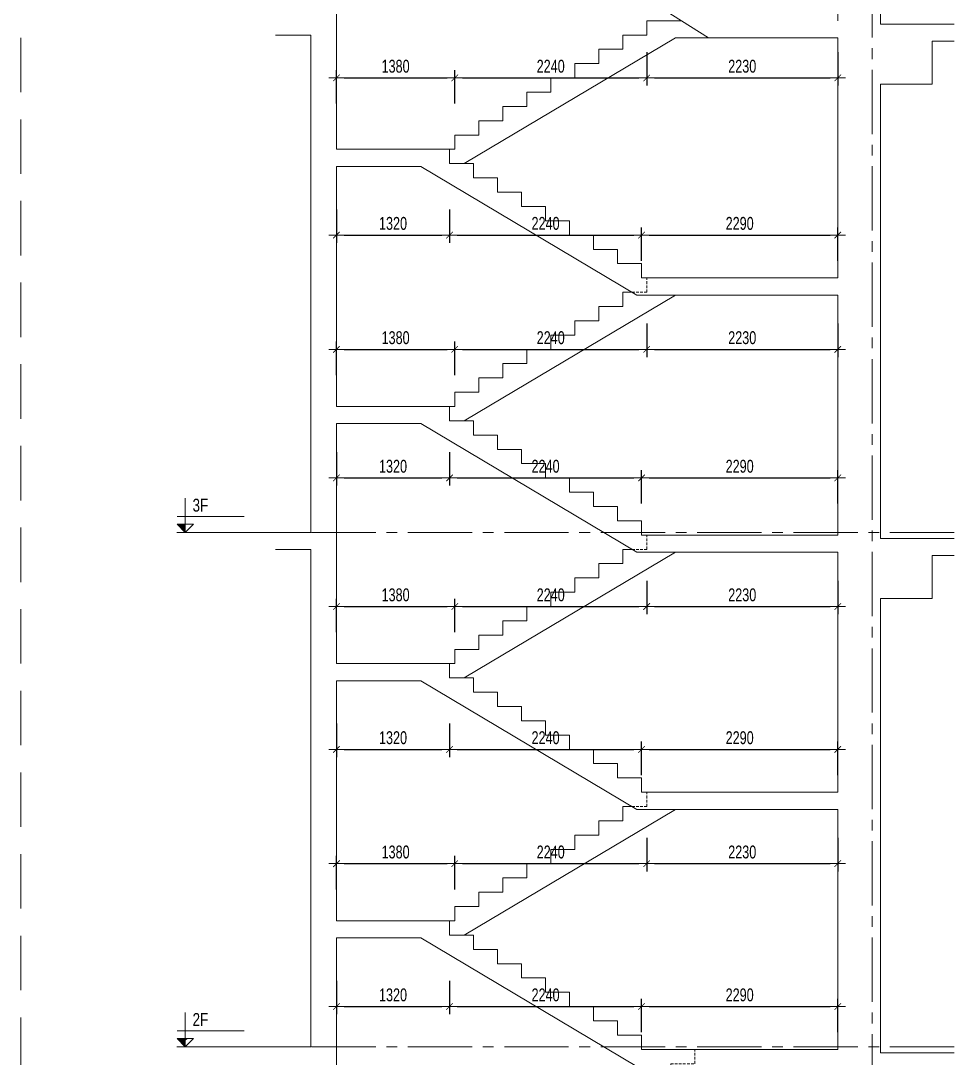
# Model space of a CAD drawing. Header units: millimetres. Extents: x -179076 to 254975, y -18667 to 296191.
# Drawn here: x 89320 to 100213, y 173621 to 185725 of the extents above; entities that cross this region are included whole.
import ezdxf

# ---------------------------------------------------------------- set-up
doc = ezdxf.new("R2010")
doc.units = ezdxf.units.MM
doc.linetypes.add('CENTER2', pattern=[1.125, 0.75, -0.125, 0.125, -0.125])
doc.linetypes.add('HIDDEN2', pattern=[4.762499999999999, 3.175, -1.5875])
doc.layers.get('Defpoints').update_dxf_attribs({"color": 151, "lineweight": 9})
for name, color, linetype, lineweight in [('NDC_S_ANNO', 7, 'Continuous', 20), ('NDC_S_AXIS', 5, 'CENTER2', 13), ('NDC_S_CONTINUOUS', 3, 'Continuous', 20), ('NDC_S_DIM', 1, 'Continuous', 15), ('NDC_S_HIDDEN', 8, 'HIDDEN2', 13), ('NDC_S_SLAB', 2, 'Continuous', 20), ('NDC_S_TEXT SYMBOL', 7, 'Continuous', 20), ('NDC_S_VN TEXT', 7, 'Continuous', 20)]:
    doc.layers.add(name, color=color, linetype=linetype, lineweight=lineweight)
doc.styles.add('NDC_ANNO', font='', dxfattribs={"width": 0.8})
doc.styles.add('NDC_DIM', font='', dxfattribs={"width": 0.75})
doc.styles.get('NDC_ANNO').set_extended_font_data('Dotum')
doc.styles.get('NDC_DIM').set_extended_font_data('Dotum')
doc.dimstyles.new('NDC_dim_60', dxfattribs={"dimscale": 60, "dimtxt": 2.5, "dimasz": 1.5, "dimexe": 1.5, "dimexo": 2.5, "dimgap": 1, "dimtad": 1, "dimdec": 0, "dimzin": 0, "dimdsep": 46, "dimtxsty": 'NDC_DIM', "dimblk": 'DIMMARK', "dimcen": 0.09, "dimdle": 1.2, "dimclrd": 1, "dimclre": 1, "dimclrt": 3, "dimadec": 0, "dimazin": 0, "dimtfac": 1, "dimtdec": 0, "dimtix": 1, "dimtofl": 0, "dimtmove": 0, "dimatfit": 3, "dimfxl": 5, "dimfxlon": 1, "dimtolj": 1, "dimtzin": 0, "dimarcsym": 0})

# ---------------------------------------------------------------- blocks, each defined once
blk = doc.blocks.new('kata_block_CT')
at = {"layer": 'NDC_S_ANNO'}
blk.add_hatch(color=3, dxfattribs=at).paths.add_polyline_path([(0, 1.596954857557648), (-1.612010908633238, 1.596954857557648), (0, 0)])
at = {"layer": 'NDC_S_ANNO', "ltscale": 50}
h = blk.add_hatch(dxfattribs=at)
h.set_pattern_fill('ANSI31', color=256, scale=1.406250541793835, style=0)
h.set_pattern_definition([(45.00000000000001, (0, 5.456968210637569e-12), (-3.157122508925224, 3.157122508925225), [])])
h.paths.add_polyline_path([(0, 1.596954857557648), (0, 0), (1.612010908924276, 1.596954857557648)])
for p, q in [((-1.592704896858777, 3.140833880479477), (11.46947077315417, 3.140833880479477)), ((11.56125648126181, 5.456968210637569e-12), (-1.63869572513795, 5.456968210637569e-12))]:
    blk.add_line(p, q, dxfattribs=at)
for points in [[(0, 6.69495074864426), (0, 0)], [(0, 0), (-1.612010908924276, 1.596954857557648), (0, 1.596954857557648)], [(0, 0), (1.612010908924276, 1.596954857557648), (0, 1.596954857557648)]]:
    blk.add_lwpolyline(points, dxfattribs=at)
at = {"layer": 'NDC_S_ANNO', "color": 8, "ltscale": 50}
blk.add_lwpolyline([(0, 0), (-1.612010908633238, 1.596954857557648), (0, 1.596954857557648)], dxfattribs=at)
at = {"layer": 'NDC_S_TEXT SYMBOL', "color": 3, "style": 'NDC_ANNO', "width": 0.8}
blk.add_attdef('CT', (1.409564409346785, 4.068271311703938), '', height=2.5, dxfattribs=at)
blk = doc.blocks.new('DIMMARK')
at = {"layer": 'NDC_S_DIM', "color": 1}
blk.add_line((-1.5, 0), (1, 0), dxfattribs=at)
at = {"layer": 'NDC_S_DIM', "color": 2, "const_width": 0.1}
blk.add_lwpolyline([(-0.4242640687119285, -0.4242640687119285), (0.4242640687119285, 0.4242640687119285)], dxfattribs=at)
blk = doc.blocks.new('*D2437')
at = {"layer": 'Defpoints', "color": 0, "transparency": 16777216}
for p in [(93004.16373734557, 175224.7012480994), (94324.16081126055, 175224.7012480994), (94324.16081126055, 174224.7012480998)]:
    blk.add_point(p, dxfattribs=at)
at = {"layer": 'NDC_S_DIM', "color": 1, "lineweight": -2, "transparency": 16777216}
for p, q in [((93004.16373734557, 174524.7012480998), (93004.16373734557, 174134.7012480998)), ((94324.16081126055, 174524.7012480998), (94324.16081126055, 174134.7012480998)), ((93094.16373734557, 174224.7012480998), (94234.16081126055, 174224.7012480998))]:
    blk.add_line(p, q, dxfattribs=at)
at = {"layer": 'NDC_S_DIM', "color": 1, "lineweight": -2, "transparency": 16777216, "xscale": 90, "yscale": 90, "zscale": 90, "rotation": 180}
blk.add_blockref('DIMMARK', (93004.16373734557, 174224.7012480998), dxfattribs=at)
at = {"layer": 'NDC_S_DIM', "color": 1, "lineweight": -2, "transparency": 16777216, "xscale": 90, "yscale": 90, "zscale": 90}
blk.add_blockref('DIMMARK', (94324.16081126055, 174224.7012480998), dxfattribs=at)
at = {"layer": 'NDC_S_DIM', "color": 3, "transparency": 16777216, "insert": (93664.16227430306, 174359.8030120075), "char_height": 150, "attachment_point": 5, "style": 'NDC_DIM'}
blk.add_mtext('\\A1;1320', dxfattribs=at)
blk = doc.blocks.new('*D2438')
at = {"layer": 'Defpoints', "color": 0, "transparency": 16777216}
for p in [(94324.16081126055, 175224.7012480994), (96564.16081126055, 174224.7012480998), (96564.16081126055, 173724.7012480979)]:
    blk.add_point(p, dxfattribs=at)
at = {"layer": 'NDC_S_DIM', "color": 1, "lineweight": -2, "transparency": 16777216}
for p, q in [((94324.16081126055, 174524.7012480998), (94324.16081126055, 174134.7012480998)), ((96564.16081126055, 173924.7012480998), (96564.16081126055, 174314.7012480998)), ((94414.16081126055, 174224.7012480998), (96474.16081126055, 174224.7012480998))]:
    blk.add_line(p, q, dxfattribs=at)
at = {"layer": 'NDC_S_DIM', "color": 1, "lineweight": -2, "transparency": 16777216, "xscale": 90, "yscale": 90, "zscale": 90, "rotation": 180}
blk.add_blockref('DIMMARK', (94324.16081126055, 174224.7012480998), dxfattribs=at)
at = {"layer": 'NDC_S_DIM', "color": 1, "lineweight": -2, "transparency": 16777216, "xscale": 90, "yscale": 90, "zscale": 90}
blk.add_blockref('DIMMARK', (96564.16081126055, 174224.7012480998), dxfattribs=at)
at = {"layer": 'NDC_S_DIM', "color": 3, "transparency": 16777216, "insert": (95444.16081126055, 174359.8030120075), "char_height": 150, "attachment_point": 5, "style": 'NDC_DIM'}
blk.add_mtext('\\A1;2240', dxfattribs=at)
blk = doc.blocks.new('*D2439')
at = {"layer": 'Defpoints', "color": 0, "transparency": 16777216}
for p in [(98854.16081123432, 174224.7012480998), (96564.16081126055, 173724.7012480979), (98854.16081123432, 173724.7012480979)]:
    blk.add_point(p, dxfattribs=at)
at = {"layer": 'NDC_S_DIM', "color": 1, "lineweight": -2, "transparency": 16777216}
for p, q in [((96564.16081126055, 173924.7012480998), (96564.16081126055, 174314.7012480998)), ((98854.16081123432, 173924.7012480998), (98854.16081123432, 174314.7012480998)), ((96654.16081126055, 174224.7012480998), (98764.16081123432, 174224.7012480998))]:
    blk.add_line(p, q, dxfattribs=at)
at = {"layer": 'NDC_S_DIM', "color": 1, "lineweight": -2, "transparency": 16777216, "xscale": 90, "yscale": 90, "zscale": 90, "rotation": 180}
blk.add_blockref('DIMMARK', (96564.16081126055, 174224.7012480998), dxfattribs=at)
at = {"layer": 'NDC_S_DIM', "color": 1, "lineweight": -2, "transparency": 16777216, "xscale": 90, "yscale": 90, "zscale": 90}
blk.add_blockref('DIMMARK', (98854.16081123432, 174224.7012480998), dxfattribs=at)
at = {"layer": 'NDC_S_DIM', "color": 3, "transparency": 16777216, "insert": (97709.16081124744, 174359.8030120075), "char_height": 150, "attachment_point": 5, "style": 'NDC_DIM'}
blk.add_mtext('\\A1;2290', dxfattribs=at)
blk = doc.blocks.new('*D2440')
at = {"layer": 'Defpoints', "color": 0, "transparency": 16777216}
for p in [(94384.16081126055, 175891.3679147658), (93004.16373734557, 175224.7012480994), (94384.16081126055, 175224.7012480994)]:
    blk.add_point(p, dxfattribs=at)
at = {"layer": 'NDC_S_DIM', "color": 1, "lineweight": -2, "transparency": 16777216}
for p, q in [((93004.16373734557, 175591.3679147658), (93004.16373734557, 175981.3679147658)), ((93094.16373734557, 175891.3679147658), (94294.16081126055, 175891.3679147658)), ((94384.16081126055, 175591.3679147658), (94384.16081126055, 175981.3679147658))]:
    blk.add_line(p, q, dxfattribs=at)
at = {"layer": 'NDC_S_DIM', "color": 1, "lineweight": -2, "transparency": 16777216, "xscale": 90, "yscale": 90, "zscale": 90, "rotation": 180}
blk.add_blockref('DIMMARK', (93004.16373734557, 175891.3679147658), dxfattribs=at)
at = {"layer": 'NDC_S_DIM', "color": 1, "lineweight": -2, "transparency": 16777216, "xscale": 90, "yscale": 90, "zscale": 90}
blk.add_blockref('DIMMARK', (94384.16081126055, 175891.3679147658), dxfattribs=at)
at = {"layer": 'NDC_S_DIM', "color": 3, "transparency": 16777216, "insert": (93694.16227430306, 176026.4696786736), "char_height": 150, "attachment_point": 5, "style": 'NDC_DIM'}
blk.add_mtext('\\A1;1380', dxfattribs=at)
blk = doc.blocks.new('*D2441')
at = {"layer": 'Defpoints', "color": 0, "transparency": 16777216}
for p in [(96624.16081126055, 176558.0345814322), (96624.16081126055, 175891.3679147658), (94384.16081126055, 175224.7012480994)]:
    blk.add_point(p, dxfattribs=at)
at = {"layer": 'NDC_S_DIM', "color": 1, "lineweight": -2, "transparency": 16777216}
for p, q in [((96624.16081126055, 176191.3679147658), (96624.16081126055, 175801.3679147658)), ((94384.16081126055, 175591.3679147658), (94384.16081126055, 175981.3679147658)), ((94474.16081126055, 175891.3679147658), (96534.16081126055, 175891.3679147658))]:
    blk.add_line(p, q, dxfattribs=at)
at = {"layer": 'NDC_S_DIM', "color": 1, "lineweight": -2, "transparency": 16777216, "xscale": 90, "yscale": 90, "zscale": 90, "rotation": 180}
blk.add_blockref('DIMMARK', (94384.16081126055, 175891.3679147658), dxfattribs=at)
at = {"layer": 'NDC_S_DIM', "color": 1, "lineweight": -2, "transparency": 16777216, "xscale": 90, "yscale": 90, "zscale": 90}
blk.add_blockref('DIMMARK', (96624.16081126055, 175891.3679147658), dxfattribs=at)
at = {"layer": 'NDC_S_DIM', "color": 3, "transparency": 16777216, "insert": (95504.16081126055, 176026.4696786736), "char_height": 150, "attachment_point": 5, "style": 'NDC_DIM'}
blk.add_mtext('\\A1;2240', dxfattribs=at)
blk = doc.blocks.new('*D2442')
at = {"layer": 'Defpoints', "color": 0, "transparency": 16777216}
for p in [(96624.16081126055, 176558.0345814322), (98854.16081123432, 176524.7012480968), (98854.16081123432, 175891.3679147658)]:
    blk.add_point(p, dxfattribs=at)
at = {"layer": 'NDC_S_DIM', "color": 1, "lineweight": -2, "transparency": 16777216}
for p, q in [((96624.16081126055, 176191.3679147658), (96624.16081126055, 175801.3679147658)), ((98854.16081123432, 176191.3679147658), (98854.16081123432, 175801.3679147658)), ((96714.16081126055, 175891.3679147658), (98764.16081123432, 175891.3679147658))]:
    blk.add_line(p, q, dxfattribs=at)
at = {"layer": 'NDC_S_DIM', "color": 1, "lineweight": -2, "transparency": 16777216, "xscale": 90, "yscale": 90, "zscale": 90, "rotation": 180}
blk.add_blockref('DIMMARK', (96624.16081126055, 175891.3679147658), dxfattribs=at)
at = {"layer": 'NDC_S_DIM', "color": 1, "lineweight": -2, "transparency": 16777216, "xscale": 90, "yscale": 90, "zscale": 90}
blk.add_blockref('DIMMARK', (98854.16081123432, 175891.3679147658), dxfattribs=at)
at = {"layer": 'NDC_S_DIM', "color": 3, "transparency": 16777216, "insert": (97739.16081124744, 176026.4696786736), "char_height": 150, "attachment_point": 5, "style": 'NDC_DIM'}
blk.add_mtext('\\A1;2230', dxfattribs=at)
blk = doc.blocks.new('*D2426')
at = {"layer": 'Defpoints', "color": 0, "transparency": 16777216}
for p in [(93004.16373734557, 178224.7012480983), (94324.16081126055, 178224.7012480983), (94324.16081126055, 177224.7012480986)]:
    blk.add_point(p, dxfattribs=at)
at = {"layer": 'NDC_S_DIM', "color": 1, "lineweight": -2, "transparency": 16777216}
for p, q in [((93004.16373734557, 177524.7012480986), (93004.16373734557, 177134.7012480986)), ((94324.16081126055, 177524.7012480986), (94324.16081126055, 177134.7012480986)), ((93094.16373734557, 177224.7012480986), (94234.16081126055, 177224.7012480986))]:
    blk.add_line(p, q, dxfattribs=at)
at = {"layer": 'NDC_S_DIM', "color": 1, "lineweight": -2, "transparency": 16777216, "xscale": 90, "yscale": 90, "zscale": 90, "rotation": 180}
blk.add_blockref('DIMMARK', (93004.16373734557, 177224.7012480986), dxfattribs=at)
at = {"layer": 'NDC_S_DIM', "color": 1, "lineweight": -2, "transparency": 16777216, "xscale": 90, "yscale": 90, "zscale": 90}
blk.add_blockref('DIMMARK', (94324.16081126055, 177224.7012480986), dxfattribs=at)
at = {"layer": 'NDC_S_DIM', "color": 3, "transparency": 16777216, "insert": (93664.16227430306, 177359.8030120064), "char_height": 150, "attachment_point": 5, "style": 'NDC_DIM'}
blk.add_mtext('\\A1;1320', dxfattribs=at)
blk = doc.blocks.new('*D2427')
at = {"layer": 'Defpoints', "color": 0, "transparency": 16777216}
for p in [(94324.16081126055, 178224.7012480983), (96564.16081126055, 177224.7012480986), (96564.16081126055, 176724.7012480968)]:
    blk.add_point(p, dxfattribs=at)
at = {"layer": 'NDC_S_DIM', "color": 1, "lineweight": -2, "transparency": 16777216}
for p, q in [((94324.16081126055, 177524.7012480986), (94324.16081126055, 177134.7012480986)), ((96564.16081126055, 176924.7012480986), (96564.16081126055, 177314.7012480986)), ((94414.16081126055, 177224.7012480986), (96474.16081126055, 177224.7012480986))]:
    blk.add_line(p, q, dxfattribs=at)
at = {"layer": 'NDC_S_DIM', "color": 1, "lineweight": -2, "transparency": 16777216, "xscale": 90, "yscale": 90, "zscale": 90, "rotation": 180}
blk.add_blockref('DIMMARK', (94324.16081126055, 177224.7012480986), dxfattribs=at)
at = {"layer": 'NDC_S_DIM', "color": 1, "lineweight": -2, "transparency": 16777216, "xscale": 90, "yscale": 90, "zscale": 90}
blk.add_blockref('DIMMARK', (96564.16081126055, 177224.7012480986), dxfattribs=at)
at = {"layer": 'NDC_S_DIM', "color": 3, "transparency": 16777216, "insert": (95444.16081126055, 177359.8030120064), "char_height": 150, "attachment_point": 5, "style": 'NDC_DIM'}
blk.add_mtext('\\A1;2240', dxfattribs=at)
blk = doc.blocks.new('*D2428')
at = {"layer": 'Defpoints', "color": 0, "transparency": 16777216}
for p in [(98854.16081123432, 177224.7012480986), (96564.16081126055, 176724.7012480968), (98854.16081123432, 176724.7012480968)]:
    blk.add_point(p, dxfattribs=at)
at = {"layer": 'NDC_S_DIM', "color": 1, "lineweight": -2, "transparency": 16777216}
for p, q in [((96564.16081126055, 176924.7012480986), (96564.16081126055, 177314.7012480986)), ((98854.16081123432, 176924.7012480986), (98854.16081123432, 177314.7012480986)), ((96654.16081126055, 177224.7012480986), (98764.16081123432, 177224.7012480986))]:
    blk.add_line(p, q, dxfattribs=at)
at = {"layer": 'NDC_S_DIM', "color": 1, "lineweight": -2, "transparency": 16777216, "xscale": 90, "yscale": 90, "zscale": 90, "rotation": 180}
blk.add_blockref('DIMMARK', (96564.16081126055, 177224.7012480986), dxfattribs=at)
at = {"layer": 'NDC_S_DIM', "color": 1, "lineweight": -2, "transparency": 16777216, "xscale": 90, "yscale": 90, "zscale": 90}
blk.add_blockref('DIMMARK', (98854.16081123432, 177224.7012480986), dxfattribs=at)
at = {"layer": 'NDC_S_DIM', "color": 3, "transparency": 16777216, "insert": (97709.16081124744, 177359.8030120064), "char_height": 150, "attachment_point": 5, "style": 'NDC_DIM'}
blk.add_mtext('\\A1;2290', dxfattribs=at)
blk = doc.blocks.new('*D2429')
at = {"layer": 'Defpoints', "color": 0, "transparency": 16777216}
for p in [(94384.16081126055, 178891.3679147646), (93004.16373734557, 178224.7012480983), (94384.16081126055, 178224.7012480983)]:
    blk.add_point(p, dxfattribs=at)
at = {"layer": 'NDC_S_DIM', "color": 1, "lineweight": -2, "transparency": 16777216}
for p, q in [((93004.16373734557, 178591.3679147646), (93004.16373734557, 178981.3679147646)), ((93094.16373734557, 178891.3679147646), (94294.16081126055, 178891.3679147646)), ((94384.16081126055, 178591.3679147646), (94384.16081126055, 178981.3679147646))]:
    blk.add_line(p, q, dxfattribs=at)
at = {"layer": 'NDC_S_DIM', "color": 1, "lineweight": -2, "transparency": 16777216, "xscale": 90, "yscale": 90, "zscale": 90, "rotation": 180}
blk.add_blockref('DIMMARK', (93004.16373734557, 178891.3679147646), dxfattribs=at)
at = {"layer": 'NDC_S_DIM', "color": 1, "lineweight": -2, "transparency": 16777216, "xscale": 90, "yscale": 90, "zscale": 90}
blk.add_blockref('DIMMARK', (94384.16081126055, 178891.3679147646), dxfattribs=at)
at = {"layer": 'NDC_S_DIM', "color": 3, "transparency": 16777216, "insert": (93694.16227430306, 179026.4696786723), "char_height": 150, "attachment_point": 5, "style": 'NDC_DIM'}
blk.add_mtext('\\A1;1380', dxfattribs=at)
blk = doc.blocks.new('*D2430')
at = {"layer": 'Defpoints', "color": 0, "transparency": 16777216}
for p in [(96624.16081126055, 179558.0345814311), (96624.16081126055, 178891.3679147646), (94384.16081126055, 178224.7012480983)]:
    blk.add_point(p, dxfattribs=at)
at = {"layer": 'NDC_S_DIM', "color": 1, "lineweight": -2, "transparency": 16777216}
for p, q in [((96624.16081126055, 179191.3679147646), (96624.16081126055, 178801.3679147646)), ((94384.16081126055, 178591.3679147646), (94384.16081126055, 178981.3679147646)), ((94474.16081126055, 178891.3679147646), (96534.16081126055, 178891.3679147646))]:
    blk.add_line(p, q, dxfattribs=at)
at = {"layer": 'NDC_S_DIM', "color": 1, "lineweight": -2, "transparency": 16777216, "xscale": 90, "yscale": 90, "zscale": 90, "rotation": 180}
blk.add_blockref('DIMMARK', (94384.16081126055, 178891.3679147646), dxfattribs=at)
at = {"layer": 'NDC_S_DIM', "color": 1, "lineweight": -2, "transparency": 16777216, "xscale": 90, "yscale": 90, "zscale": 90}
blk.add_blockref('DIMMARK', (96624.16081126055, 178891.3679147646), dxfattribs=at)
at = {"layer": 'NDC_S_DIM', "color": 3, "transparency": 16777216, "insert": (95504.16081126055, 179026.4696786723), "char_height": 150, "attachment_point": 5, "style": 'NDC_DIM'}
blk.add_mtext('\\A1;2240', dxfattribs=at)
blk = doc.blocks.new('*D2431')
at = {"layer": 'Defpoints', "color": 0, "transparency": 16777216}
for p in [(96624.16081126055, 179558.0345814311), (98854.16081123432, 179524.7012480979), (98854.16081123432, 178891.3679147646)]:
    blk.add_point(p, dxfattribs=at)
at = {"layer": 'NDC_S_DIM', "color": 1, "lineweight": -2, "transparency": 16777216}
for p, q in [((96624.16081126055, 179191.3679147646), (96624.16081126055, 178801.3679147646)), ((98854.16081123432, 179191.3679147646), (98854.16081123432, 178801.3679147646)), ((96714.16081126055, 178891.3679147646), (98764.16081123432, 178891.3679147646))]:
    blk.add_line(p, q, dxfattribs=at)
at = {"layer": 'NDC_S_DIM', "color": 1, "lineweight": -2, "transparency": 16777216, "xscale": 90, "yscale": 90, "zscale": 90, "rotation": 180}
blk.add_blockref('DIMMARK', (96624.16081126055, 178891.3679147646), dxfattribs=at)
at = {"layer": 'NDC_S_DIM', "color": 1, "lineweight": -2, "transparency": 16777216, "xscale": 90, "yscale": 90, "zscale": 90}
blk.add_blockref('DIMMARK', (98854.16081123432, 178891.3679147646), dxfattribs=at)
at = {"layer": 'NDC_S_DIM', "color": 3, "transparency": 16777216, "insert": (97739.16081124744, 179026.4696786723), "char_height": 150, "attachment_point": 5, "style": 'NDC_DIM'}
blk.add_mtext('\\A1;2230', dxfattribs=at)
blk = doc.blocks.new('*D2424')
at = {"layer": 'Defpoints', "color": 0, "transparency": 16777216}
for p in [(94384.16081126058, 185058.0345814312), (93004.1637373456, 184224.7012480983), (94384.16081126058, 184224.7012480983)]:
    blk.add_point(p, dxfattribs=at)
at = {"layer": 'NDC_S_DIM', "color": 1, "lineweight": -2, "transparency": 16777216}
for p, q in [((93004.1637373456, 184758.0345814312), (93004.1637373456, 185148.0345814312)), ((94384.16081126058, 184758.0345814312), (94384.16081126058, 185148.0345814312)), ((93094.1637373456, 185058.0345814312), (94294.16081126058, 185058.0345814312))]:
    blk.add_line(p, q, dxfattribs=at)
at = {"layer": 'NDC_S_DIM', "color": 1, "lineweight": -2, "transparency": 16777216, "xscale": 90, "yscale": 90, "zscale": 90, "rotation": 180}
blk.add_blockref('DIMMARK', (93004.1637373456, 185058.0345814312), dxfattribs=at)
at = {"layer": 'NDC_S_DIM', "color": 1, "lineweight": -2, "transparency": 16777216, "xscale": 90, "yscale": 90, "zscale": 90}
blk.add_blockref('DIMMARK', (94384.16081126058, 185058.0345814312), dxfattribs=at)
at = {"layer": 'NDC_S_DIM', "color": 3, "transparency": 16777216, "insert": (93694.16227430309, 185193.1363453389), "char_height": 150, "attachment_point": 5, "style": 'NDC_DIM'}
blk.add_mtext('\\A1;1380', dxfattribs=at)
blk = doc.blocks.new('*D2425')
at = {"layer": 'Defpoints', "color": 0, "transparency": 16777216}
for p in [(96624.16081126058, 185724.7012480977), (96624.16081126058, 185058.0345814312), (94384.16081126058, 184224.7012480983)]:
    blk.add_point(p, dxfattribs=at)
at = {"layer": 'NDC_S_DIM', "color": 1, "lineweight": -2, "transparency": 16777216}
for p, q in [((96624.16081126058, 185358.0345814312), (96624.16081126058, 184968.0345814312)), ((94384.16081126058, 184758.0345814312), (94384.16081126058, 185148.0345814312)), ((94474.16081126058, 185058.0345814312), (96534.16081126058, 185058.0345814312))]:
    blk.add_line(p, q, dxfattribs=at)
at = {"layer": 'NDC_S_DIM', "color": 1, "lineweight": -2, "transparency": 16777216, "xscale": 90, "yscale": 90, "zscale": 90, "rotation": 180}
blk.add_blockref('DIMMARK', (94384.16081126058, 185058.0345814312), dxfattribs=at)
at = {"layer": 'NDC_S_DIM', "color": 1, "lineweight": -2, "transparency": 16777216, "xscale": 90, "yscale": 90, "zscale": 90}
blk.add_blockref('DIMMARK', (96624.16081126058, 185058.0345814312), dxfattribs=at)
at = {"layer": 'NDC_S_DIM', "color": 3, "transparency": 16777216, "insert": (95504.16081126058, 185193.1363453389), "char_height": 150, "attachment_point": 5, "style": 'NDC_DIM'}
blk.add_mtext('\\A1;2240', dxfattribs=at)
blk = doc.blocks.new('*D2405')
at = {"layer": 'Defpoints', "color": 0, "transparency": 16777216}
for p in [(96624.16081126058, 185724.7012480977), (98854.16666340409, 185524.7012480956), (98854.16666340409, 185058.0345814312)]:
    blk.add_point(p, dxfattribs=at)
at = {"layer": 'NDC_S_DIM', "color": 1, "lineweight": -2, "transparency": 16777216}
for p, q in [((96624.16081126058, 185358.0345814312), (96624.16081126058, 184968.0345814312)), ((98854.16666340409, 185358.0345814312), (98854.16666340409, 184968.0345814312)), ((96714.16081126058, 185058.0345814312), (98764.16666340409, 185058.0345814312))]:
    blk.add_line(p, q, dxfattribs=at)
at = {"layer": 'NDC_S_DIM', "color": 1, "lineweight": -2, "transparency": 16777216, "xscale": 90, "yscale": 90, "zscale": 90, "rotation": 180}
blk.add_blockref('DIMMARK', (96624.16081126058, 185058.0345814312), dxfattribs=at)
at = {"layer": 'NDC_S_DIM', "color": 1, "lineweight": -2, "transparency": 16777216, "xscale": 90, "yscale": 90, "zscale": 90}
blk.add_blockref('DIMMARK', (98854.16666340409, 185058.0345814312), dxfattribs=at)
at = {"layer": 'NDC_S_DIM', "color": 3, "transparency": 16777216, "insert": (97739.16373733233, 185193.1363453389), "char_height": 150, "attachment_point": 5, "style": 'NDC_DIM'}
blk.add_mtext('\\A1;2230', dxfattribs=at)
blk = doc.blocks.new('*D2406')
at = {"layer": 'Defpoints', "color": 0, "transparency": 16777216}
for p in [(93004.1637373456, 184224.7012480983), (94324.16081126058, 184224.7012480983), (94324.16081126058, 183224.7012480986)]:
    blk.add_point(p, dxfattribs=at)
at = {"layer": 'NDC_S_DIM', "color": 1, "lineweight": -2, "transparency": 16777216}
for p, q in [((93004.1637373456, 183524.7012480986), (93004.1637373456, 183134.7012480986)), ((94324.16081126058, 183524.7012480986), (94324.16081126058, 183134.7012480986)), ((93094.1637373456, 183224.7012480986), (94234.16081126058, 183224.7012480986))]:
    blk.add_line(p, q, dxfattribs=at)
at = {"layer": 'NDC_S_DIM', "color": 1, "lineweight": -2, "transparency": 16777216, "xscale": 90, "yscale": 90, "zscale": 90, "rotation": 180}
blk.add_blockref('DIMMARK', (93004.1637373456, 183224.7012480986), dxfattribs=at)
at = {"layer": 'NDC_S_DIM', "color": 1, "lineweight": -2, "transparency": 16777216, "xscale": 90, "yscale": 90, "zscale": 90}
blk.add_blockref('DIMMARK', (94324.16081126058, 183224.7012480986), dxfattribs=at)
at = {"layer": 'NDC_S_DIM', "color": 3, "transparency": 16777216, "insert": (93664.16227430309, 183359.8030120064), "char_height": 150, "attachment_point": 5, "style": 'NDC_DIM'}
blk.add_mtext('\\A1;1320', dxfattribs=at)
blk = doc.blocks.new('*D2407')
at = {"layer": 'Defpoints', "color": 0, "transparency": 16777216}
for p in [(94324.16081126058, 184224.7012480983), (96564.16081126058, 183224.7012480986), (96564.16081126058, 182724.7012480968)]:
    blk.add_point(p, dxfattribs=at)
at = {"layer": 'NDC_S_DIM', "color": 1, "lineweight": -2, "transparency": 16777216}
for p, q in [((94324.16081126058, 183524.7012480986), (94324.16081126058, 183134.7012480986)), ((96564.16081126058, 182924.7012480986), (96564.16081126058, 183314.7012480986)), ((94414.16081126058, 183224.7012480986), (96474.16081126058, 183224.7012480986))]:
    blk.add_line(p, q, dxfattribs=at)
at = {"layer": 'NDC_S_DIM', "color": 1, "lineweight": -2, "transparency": 16777216, "xscale": 90, "yscale": 90, "zscale": 90, "rotation": 180}
blk.add_blockref('DIMMARK', (94324.16081126058, 183224.7012480986), dxfattribs=at)
at = {"layer": 'NDC_S_DIM', "color": 1, "lineweight": -2, "transparency": 16777216, "xscale": 90, "yscale": 90, "zscale": 90}
blk.add_blockref('DIMMARK', (96564.16081126058, 183224.7012480986), dxfattribs=at)
at = {"layer": 'NDC_S_DIM', "color": 3, "transparency": 16777216, "insert": (95444.16081126058, 183359.8030120064), "char_height": 150, "attachment_point": 5, "style": 'NDC_DIM'}
blk.add_mtext('\\A1;2240', dxfattribs=at)
blk = doc.blocks.new('*D2408')
at = {"layer": 'Defpoints', "color": 0, "transparency": 16777216}
for p in [(98854.16081123438, 183224.7012480986), (96564.16081126058, 182724.7012480968), (98854.16081123438, 182724.7012480968)]:
    blk.add_point(p, dxfattribs=at)
at = {"layer": 'NDC_S_DIM', "color": 1, "lineweight": -2, "transparency": 16777216}
for p, q in [((96564.16081126058, 182924.7012480986), (96564.16081126058, 183314.7012480986)), ((98854.16081123438, 182924.7012480986), (98854.16081123438, 183314.7012480986)), ((96654.16081126058, 183224.7012480986), (98764.16081123438, 183224.7012480986))]:
    blk.add_line(p, q, dxfattribs=at)
at = {"layer": 'NDC_S_DIM', "color": 1, "lineweight": -2, "transparency": 16777216, "xscale": 90, "yscale": 90, "zscale": 90, "rotation": 180}
blk.add_blockref('DIMMARK', (96564.16081126058, 183224.7012480986), dxfattribs=at)
at = {"layer": 'NDC_S_DIM', "color": 1, "lineweight": -2, "transparency": 16777216, "xscale": 90, "yscale": 90, "zscale": 90}
blk.add_blockref('DIMMARK', (98854.16081123438, 183224.7012480986), dxfattribs=at)
at = {"layer": 'NDC_S_DIM', "color": 3, "transparency": 16777216, "insert": (97709.16081124748, 183359.8030120064), "char_height": 150, "attachment_point": 5, "style": 'NDC_DIM'}
blk.add_mtext('\\A1;2290', dxfattribs=at)
blk = doc.blocks.new('*D2409')
at = {"layer": 'Defpoints', "color": 0, "transparency": 16777216}
for p in [(94384.16081126058, 181891.3679147658), (93004.1637373456, 181224.7012480994), (94384.16081126058, 181224.7012480994)]:
    blk.add_point(p, dxfattribs=at)
at = {"layer": 'NDC_S_DIM', "color": 1, "lineweight": -2, "transparency": 16777216}
for p, q in [((93004.1637373456, 181591.3679147658), (93004.1637373456, 181981.3679147658)), ((94384.16081126058, 181591.3679147658), (94384.16081126058, 181981.3679147658)), ((93094.1637373456, 181891.3679147658), (94294.16081126058, 181891.3679147658))]:
    blk.add_line(p, q, dxfattribs=at)
at = {"layer": 'NDC_S_DIM', "color": 1, "lineweight": -2, "transparency": 16777216, "xscale": 90, "yscale": 90, "zscale": 90, "rotation": 180}
blk.add_blockref('DIMMARK', (93004.1637373456, 181891.3679147658), dxfattribs=at)
at = {"layer": 'NDC_S_DIM', "color": 1, "lineweight": -2, "transparency": 16777216, "xscale": 90, "yscale": 90, "zscale": 90}
blk.add_blockref('DIMMARK', (94384.16081126058, 181891.3679147658), dxfattribs=at)
at = {"layer": 'NDC_S_DIM', "color": 3, "transparency": 16777216, "insert": (93694.16227430309, 182026.4696786736), "char_height": 150, "attachment_point": 5, "style": 'NDC_DIM'}
blk.add_mtext('\\A1;1380', dxfattribs=at)
blk = doc.blocks.new('*D2410')
at = {"layer": 'Defpoints', "color": 0, "transparency": 16777216}
for p in [(96624.16081126058, 182558.0345814322), (96624.16081126058, 181891.3679147658), (94384.16081126058, 181224.7012480994)]:
    blk.add_point(p, dxfattribs=at)
at = {"layer": 'NDC_S_DIM', "color": 1, "lineweight": -2, "transparency": 16777216}
for p, q in [((96624.16081126058, 182191.3679147658), (96624.16081126058, 181801.3679147658)), ((94384.16081126058, 181591.3679147658), (94384.16081126058, 181981.3679147658)), ((94474.16081126058, 181891.3679147658), (96534.16081126058, 181891.3679147658))]:
    blk.add_line(p, q, dxfattribs=at)
at = {"layer": 'NDC_S_DIM', "color": 1, "lineweight": -2, "transparency": 16777216, "xscale": 90, "yscale": 90, "zscale": 90, "rotation": 180}
blk.add_blockref('DIMMARK', (94384.16081126058, 181891.3679147658), dxfattribs=at)
at = {"layer": 'NDC_S_DIM', "color": 1, "lineweight": -2, "transparency": 16777216, "xscale": 90, "yscale": 90, "zscale": 90}
blk.add_blockref('DIMMARK', (96624.16081126058, 181891.3679147658), dxfattribs=at)
at = {"layer": 'NDC_S_DIM', "color": 3, "transparency": 16777216, "insert": (95504.16081126058, 182026.4696786736), "char_height": 150, "attachment_point": 5, "style": 'NDC_DIM'}
blk.add_mtext('\\A1;2240', dxfattribs=at)
blk = doc.blocks.new('*D2411')
at = {"layer": 'Defpoints', "color": 0, "transparency": 16777216}
for p in [(96624.16081126058, 182558.0345814322), (98854.16081123438, 182524.7012480968), (98854.16081123438, 181891.3679147658)]:
    blk.add_point(p, dxfattribs=at)
at = {"layer": 'NDC_S_DIM', "color": 1, "lineweight": -2, "transparency": 16777216}
for p, q in [((96624.16081126058, 182191.3679147658), (96624.16081126058, 181801.3679147658)), ((98854.16081123438, 182191.3679147658), (98854.16081123438, 181801.3679147658)), ((96714.16081126058, 181891.3679147658), (98764.16081123438, 181891.3679147658))]:
    blk.add_line(p, q, dxfattribs=at)
at = {"layer": 'NDC_S_DIM', "color": 1, "lineweight": -2, "transparency": 16777216, "xscale": 90, "yscale": 90, "zscale": 90, "rotation": 180}
blk.add_blockref('DIMMARK', (96624.16081126058, 181891.3679147658), dxfattribs=at)
at = {"layer": 'NDC_S_DIM', "color": 1, "lineweight": -2, "transparency": 16777216, "xscale": 90, "yscale": 90, "zscale": 90}
blk.add_blockref('DIMMARK', (98854.16081123438, 181891.3679147658), dxfattribs=at)
at = {"layer": 'NDC_S_DIM', "color": 3, "transparency": 16777216, "insert": (97739.16081124748, 182026.4696786736), "char_height": 150, "attachment_point": 5, "style": 'NDC_DIM'}
blk.add_mtext('\\A1;2230', dxfattribs=at)
blk = doc.blocks.new('*D2412')
at = {"layer": 'Defpoints', "color": 0, "transparency": 16777216}
for p in [(93004.1637373456, 181224.7012480994), (94324.16081126058, 181224.7012480994), (94324.16081126058, 180391.3679147664)]:
    blk.add_point(p, dxfattribs=at)
at = {"layer": 'NDC_S_DIM', "color": 1, "lineweight": -2, "transparency": 16777216}
for p, q in [((93004.1637373456, 180691.3679147664), (93004.1637373456, 180301.3679147664)), ((94324.16081126058, 180691.3679147664), (94324.16081126058, 180301.3679147664)), ((93094.1637373456, 180391.3679147664), (94234.16081126058, 180391.3679147664))]:
    blk.add_line(p, q, dxfattribs=at)
at = {"layer": 'NDC_S_DIM', "color": 1, "lineweight": -2, "transparency": 16777216, "xscale": 90, "yscale": 90, "zscale": 90, "rotation": 180}
blk.add_blockref('DIMMARK', (93004.1637373456, 180391.3679147664), dxfattribs=at)
at = {"layer": 'NDC_S_DIM', "color": 1, "lineweight": -2, "transparency": 16777216, "xscale": 90, "yscale": 90, "zscale": 90}
blk.add_blockref('DIMMARK', (94324.16081126058, 180391.3679147664), dxfattribs=at)
at = {"layer": 'NDC_S_DIM', "color": 3, "transparency": 16777216, "insert": (93664.16227430309, 180526.4696786742), "char_height": 150, "attachment_point": 5, "style": 'NDC_DIM'}
blk.add_mtext('\\A1;1320', dxfattribs=at)
blk = doc.blocks.new('*D2413')
at = {"layer": 'Defpoints', "color": 0, "transparency": 16777216}
for p in [(94324.16081126058, 181224.7012480994), (96564.16081126058, 180391.3679147664), (96564.16081126058, 179724.7012480979)]:
    blk.add_point(p, dxfattribs=at)
at = {"layer": 'NDC_S_DIM', "color": 1, "lineweight": -2, "transparency": 16777216}
for p, q in [((94324.16081126058, 180691.3679147664), (94324.16081126058, 180301.3679147664)), ((96564.16081126058, 180091.3679147664), (96564.16081126058, 180481.3679147664)), ((94414.16081126058, 180391.3679147664), (96474.16081126058, 180391.3679147664))]:
    blk.add_line(p, q, dxfattribs=at)
at = {"layer": 'NDC_S_DIM', "color": 1, "lineweight": -2, "transparency": 16777216, "xscale": 90, "yscale": 90, "zscale": 90, "rotation": 180}
blk.add_blockref('DIMMARK', (94324.16081126058, 180391.3679147664), dxfattribs=at)
at = {"layer": 'NDC_S_DIM', "color": 1, "lineweight": -2, "transparency": 16777216, "xscale": 90, "yscale": 90, "zscale": 90}
blk.add_blockref('DIMMARK', (96564.16081126058, 180391.3679147664), dxfattribs=at)
at = {"layer": 'NDC_S_DIM', "color": 3, "transparency": 16777216, "insert": (95444.16081126058, 180526.4696786742), "char_height": 150, "attachment_point": 5, "style": 'NDC_DIM'}
blk.add_mtext('\\A1;2240', dxfattribs=at)
blk = doc.blocks.new('*D2414')
at = {"layer": 'Defpoints', "color": 0, "transparency": 16777216}
for p in [(98854.16081123438, 180391.3679147664), (96564.16081126058, 179724.7012480979), (98854.16081123438, 179724.7012480979)]:
    blk.add_point(p, dxfattribs=at)
at = {"layer": 'NDC_S_DIM', "color": 1, "lineweight": -2, "transparency": 16777216}
for p, q in [((96564.16081126058, 180091.3679147664), (96564.16081126058, 180481.3679147664)), ((98854.16081123438, 180091.3679147664), (98854.16081123438, 180481.3679147664)), ((96654.16081126058, 180391.3679147664), (98764.16081123438, 180391.3679147664))]:
    blk.add_line(p, q, dxfattribs=at)
at = {"layer": 'NDC_S_DIM', "color": 1, "lineweight": -2, "transparency": 16777216, "xscale": 90, "yscale": 90, "zscale": 90, "rotation": 180}
blk.add_blockref('DIMMARK', (96564.16081126058, 180391.3679147664), dxfattribs=at)
at = {"layer": 'NDC_S_DIM', "color": 1, "lineweight": -2, "transparency": 16777216, "xscale": 90, "yscale": 90, "zscale": 90}
blk.add_blockref('DIMMARK', (98854.16081123438, 180391.3679147664), dxfattribs=at)
at = {"layer": 'NDC_S_DIM', "color": 3, "transparency": 16777216, "insert": (97709.16081124748, 180526.4696786742), "char_height": 150, "attachment_point": 5, "style": 'NDC_DIM'}
blk.add_mtext('\\A1;2290', dxfattribs=at)

msp = doc.modelspace()

# ---------------------------------------------------------------- linework, layer by layer
at = {"layer": 'NDC_S_AXIS', "ltscale": 1000}
for p, q in [((99254.16081124992, 193028.178932541), (99254.16081124987, 162184.5259362931)), ((100213.2285346719, 179754.7012480977), (91146.01202433521, 179754.7012480977)), ((100213.2285346719, 173754.7012480977), (91146.01202433521, 173754.7012480977))]:
    msp.add_line(p, q, dxfattribs=at)
at = {"layer": 'NDC_S_CONTINUOUS'}
for p, q in [((96959.1799923724, 185524.7012480956), (94495.1799923759, 184058.0345814315)), ((97346.22400432063, 185524.7012480956), (96959.1799923724, 185524.7012480956)), ((96959.17999237229, 182524.7012480968), (94495.1799923759, 181058.0345814328)), ((96959.1799923724, 179524.7012480956), (94495.17999237587, 178058.0345814315)), ((96959.17999237229, 176524.7012480968), (94495.17999237587, 175058.0345814328))]:
    msp.add_line(p, q, dxfattribs=at)
for points in [[(97029.98871020036, 185724.7012480977), (96624.16081126058, 185724.7012480977), (96624.16081126058, 185558.0345814311), (96344.16081126058, 185558.0345814311), (96344.16081126058, 185391.3679147644), (96064.16081126058, 185391.3679147644), (96064.16081126058, 185224.7012480978), (95784.16081126058, 185224.7012480978), (95784.16081126058, 185058.0345814312), (95504.16081126058, 185058.0345814312), (95504.16081126058, 184891.3679147646), (95224.16081126058, 184891.3679147646), (95224.16081126058, 184724.701248098), (94944.16081126058, 184724.701248098), (94944.16081126058, 184558.0345814314), (94664.16081126058, 184558.0345814314), (94664.16081126058, 184391.3679147648), (94384.16081126058, 184391.3679147648), (94384.16081126058, 184224.7012480983), (94324.16081126058, 184224.7012480983)], [(96453.14163014176, 182558.0345814322), (96344.16081126058, 182558.0345814322), (96344.16081126058, 182391.3679147656), (96064.16081126058, 182391.3679147656), (96064.16081126058, 182224.701248099), (95784.16081126058, 182224.701248099), (95784.16081126058, 182058.0345814325), (95504.16081126058, 182058.0345814325), (95504.16081126058, 181891.3679147658), (95224.16081126058, 181891.3679147658), (95224.16081126058, 181724.7012480992), (94944.16081126058, 181724.7012480992), (94944.16081126058, 181558.0345814326), (94664.16081126058, 181558.0345814326), (94664.16081126058, 181391.367914766), (94384.16081126058, 181391.367914766), (94384.16081126058, 181224.7012480994), (94324.16081126058, 181224.7012480994)], [(96453.14163014566, 179558.0345814311), (96344.16081126055, 179558.0345814311), (96344.16081126055, 179391.3679147644), (96064.16081126055, 179391.3679147644), (96064.16081126055, 179224.7012480978), (95784.16081126055, 179224.7012480978), (95784.16081126055, 179058.0345814312), (95504.16081126055, 179058.0345814312), (95504.16081126055, 178891.3679147646), (95224.16081126055, 178891.3679147646), (95224.16081126055, 178724.701248098), (94944.16081126055, 178724.701248098), (94944.16081126055, 178558.0345814314), (94664.16081126055, 178558.0345814314), (94664.16081126055, 178391.3679147648), (94384.16081126055, 178391.3679147648), (94384.16081126055, 178224.7012480983), (94324.16081126055, 178224.7012480983)], [(96453.14163014176, 176558.0345814322), (96344.16081126055, 176558.0345814322), (96344.16081126055, 176391.3679147656), (96064.16081126055, 176391.3679147656), (96064.16081126055, 176224.701248099), (95784.16081126055, 176224.701248099), (95784.16081126055, 176058.0345814325), (95504.16081126055, 176058.0345814325), (95504.16081126055, 175891.3679147658), (95224.16081126055, 175891.3679147658), (95224.16081126055, 175724.7012480992), (94944.16081126055, 175724.7012480992), (94944.16081126055, 175558.0345814326), (94664.16081126055, 175558.0345814326), (94664.16081126055, 175391.367914766), (94384.16081126055, 175391.367914766), (94384.16081126055, 175224.7012480994), (94324.16081126055, 175224.7012480994)]]:
    msp.add_lwpolyline(points, dxfattribs=at)
at = {"layer": 'NDC_S_HIDDEN', "ltscale": 200}
msp.add_line((89320.061602442, 195052.0353497648), (89320.061602442, 161452.035349803), dxfattribs=at)
at = {"layer": 'NDC_S_HIDDEN', "ltscale": 10}
for points in [[(96453.14163014543, 182558.0345814322), (96624.16081126058, 182558.0345814322), (96624.16081126058, 182720.5345814322)], [(96453.1416301454, 179558.0345814311), (96624.16081126055, 179558.0345814311), (96624.16081126055, 179720.5345814311)], [(96453.14163014543, 179558.0345814311), (96624.16081126058, 179558.0345814311), (96624.16081126058, 179720.5345814311)], [(96453.1416301454, 176558.0345814322), (96624.16081126055, 176558.0345814322), (96624.16081126055, 176720.5345814322)], [(96904.16081126058, 173524.7012480979), (96904.16081126058, 173558.0345814333), (97184.16081126058, 173558.0345814333), (97184.16081126058, 173724.7012480979)]]:
    msp.add_lwpolyline(points, dxfattribs=at)
at = {"layer": 'NDC_S_SLAB'}
for p, q in [((93004.16081126459, 187649.7012481036), (93004.16081126459, 184224.7012480983)), ((97346.22400432063, 185524.7012480956), (93986.22400431533, 187649.7012481036)), ((100213.2285346719, 185684.7012480955), (99354.16081124998, 185684.7012480955)), ((92291.04335661756, 185554.7012480978), (92704.1608113671, 185554.7012480978)), ((92704.160811304, 185554.7012480978), (92704.160811304, 179754.7012480977)), ((98854.16666340409, 185524.7012480956), (97346.22400432063, 185524.7012480956)), ((99954.16081123438, 185484.7012480955), (99954.16081123438, 184984.7012480955)), ((99354.16081124998, 184984.7012480955), (99354.16081124998, 179684.7012480955)), ((99354.16081124998, 184984.7012480955), (99954.16081123438, 184984.7012480955)), ((93989.14163014572, 184024.7012480983), (93004.1637373456, 184024.7012480983)), ((93004.1637373456, 184024.7012480983), (93004.1637373456, 181224.7012480994)), ((96509.14163014531, 182524.7012480968), (93989.14163014572, 184024.7012480983)), ((98854.16081123438, 182524.7012480968), (96509.14163014531, 182524.7012480968)), ((93004.16373734562, 181024.7012480994), (93004.16373734557, 178224.7012480983)), ((93989.14163014572, 181024.7012480994), (93004.16373734562, 181024.7012480994)), ((96509.14163014531, 179524.7012480979), (93989.14163014572, 181024.7012480994)), ((92704.16081130397, 180173.062231097), (92704.16081130397, 179754.7012480977)), ((99354.16081124992, 180173.0622311435), (99354.16081124992, 179684.7012480955)), ((92291.0433566175, 179754.7012480977), (92704.1608113671, 179754.7012480977)), ((99354.16081124992, 179684.7012480955), (100213.2285346719, 179684.7012480955)), ((99354.16081124998, 179684.7012480955), (100213.2285346719, 179684.7012480955)), ((92291.0433566175, 179554.7012480977), (92704.1608113671, 179554.7012480977)), ((92704.160811304, 179554.7012480977), (92704.16081130397, 173754.7012480978)), ((99954.16081123432, 179484.7012480955), (99954.16081123432, 178984.7012480955)), ((93989.14163014569, 178024.7012480983), (93004.16373734557, 178024.7012480983)), ((96509.14163014528, 176524.7012480968), (93989.14163014569, 178024.7012480983)), ((98854.16081123432, 176524.7012480968), (96509.14163014528, 176524.7012480968)), ((93989.14163014569, 175024.7012480994), (93004.16373734557, 175024.7012480994)), ((92291.04335654684, 173754.7012480977), (92704.16081129643, 173754.7012480977))]:
    msp.add_line(p, q, dxfattribs=at)
for points in [[(100213.2285346719, 193934.7012481173), (99354.16081124998, 193934.7012481173), (99354.16081124998, 185684.7012480955)], [(93986.22400431731, 191899.7012481134), (97346.22400431713, 189774.7012481089), (98854.16081119241, 189774.7012481089), (98854.16081119241, 185724.7012480956)], [(98854.16081123438, 185524.7012480956), (98854.16081123438, 182724.7012480968)], [(100213.2285346719, 185484.7012480955), (99954.16081123438, 185484.7012480955)], [(93004.1637373456, 184224.7012480983), (94324.16081126058, 184224.7012480983), (94324.16081126058, 184058.0345814315), (94604.16081126058, 184058.0345814315), (94604.16081126058, 183891.367914765), (94884.16081126058, 183891.367914765), (94884.16081126058, 183724.7012480984), (95164.16081126058, 183724.7012480984), (95164.16081126058, 183558.0345814318), (95444.16081126058, 183558.0345814318), (95444.16081126058, 183391.3679147653), (95724.16081126058, 183391.3679147653), (95724.16081126058, 183224.7012480986), (96004.16081126058, 183224.7012480986), (96004.16081126058, 183058.034581432), (96284.16081126058, 183058.034581432), (96284.16081126058, 182891.3679147654), (96564.16081126058, 182891.3679147654), (96564.16081126058, 182724.7012480968), (98854.16081123438, 182724.7012480968)], [(98854.16081123438, 182524.7012480968), (98854.16081123438, 179724.7012480979)], [(93004.1637373456, 181224.7012480994), (94324.16081126058, 181224.7012480994), (94324.16081126058, 181058.0345814328), (94604.16081126058, 181058.0345814328), (94604.16081126058, 180891.3679147662), (94884.16081126058, 180891.3679147662), (94884.16081126058, 180724.7012480996), (95164.16081126058, 180724.7012480996), (95164.16081126058, 180558.0345814329), (95444.16081126058, 180558.0345814329), (95444.16081126058, 180391.3679147664), (95724.16081126058, 180391.3679147664), (95724.16081126058, 180224.7012480998), (96004.16081126058, 180224.7012480998), (96004.16081126058, 180058.0345814332), (96284.16081126058, 180058.0345814332), (96284.16081126058, 179891.3679147667), (96564.16081126058, 179891.3679147667), (96564.16081126058, 179724.7012480979), (98854.16081123438, 179724.7012480979)], [(98854.16081123432, 180173.0622311435), (98854.16081123432, 179724.7012480979)], [(98854.16081123432, 179524.7012480979), (96509.14163014528, 179524.7012480979)], [(98854.16081123438, 179524.7012480979), (96509.14163014531, 179524.7012480979)], [(98854.16081123432, 179524.7012480979), (98854.16081123432, 176724.7012480968)], [(98854.16081123438, 179524.7012480979), (98854.16081123438, 179142.6439300746)], [(100213.2285346719, 179484.7012480955), (99954.16081123432, 179484.7012480955)], [(99354.16081124992, 173684.7012480979), (99354.16081124992, 178984.7012480955), (99954.16081123432, 178984.7012480955)], [(93004.16373734557, 178224.7012480983), (94324.16081126055, 178224.7012480983), (94324.16081126055, 178058.0345814315), (94604.16081126055, 178058.0345814315), (94604.16081126055, 177891.367914765), (94884.16081126055, 177891.367914765), (94884.16081126055, 177724.7012480984), (95164.16081126055, 177724.7012480984), (95164.16081126055, 177558.0345814318), (95444.16081126055, 177558.0345814318), (95444.16081126055, 177391.3679147653), (95724.16081126055, 177391.3679147653), (95724.16081126055, 177224.7012480986), (96004.16081126055, 177224.7012480986), (96004.16081126055, 177058.034581432), (96284.16081126055, 177058.034581432), (96284.16081126055, 176891.3679147654), (96564.16081126055, 176891.3679147654), (96564.16081126055, 176724.7012480968), (98854.16081123432, 176724.7012480968)], [(93004.16373734557, 175224.7012480994), (93004.16373734557, 178024.7012480983)], [(98854.16081123432, 176524.7012480968), (98854.16081123432, 173724.7012480979)], [(93004.16373734557, 175224.7012480994), (94324.16081126055, 175224.7012480994), (94324.16081126055, 175058.0345814328), (94604.16081126055, 175058.0345814328), (94604.16081126055, 174891.3679147662), (94884.16081126055, 174891.3679147662), (94884.16081126055, 174724.7012480996), (95164.16081126055, 174724.7012480996), (95164.16081126055, 174558.0345814329), (95444.16081126055, 174558.0345814329), (95444.16081126055, 174391.3679147664), (95724.16081126055, 174391.3679147664), (95724.16081126055, 174224.7012480998), (96004.16081126055, 174224.7012480998), (96004.16081126055, 174058.0345814332), (96284.16081126055, 174058.0345814332), (96284.16081126055, 173891.3679147667), (96564.16081126055, 173891.3679147667), (96564.16081126055, 173724.7012480979)], [(93004.16373734557, 172058.0345814329), (93004.16373734557, 175024.7012480994)], [(98854.16081123432, 170391.3679147639), (98854.16081123432, 173524.7012480979), (96509.14163014531, 173524.7012480979), (93989.14163014569, 175024.7012480994)], [(96564.16081126055, 173724.7012480979), (98854.16081123432, 173724.7012480979)], [(99354.16081124992, 173684.7012480979), (100213.2285346719, 173684.7012480979)]]:
    msp.add_lwpolyline(points, dxfattribs=at)

# ---------------------------------------------------------------- block references
at = {"layer": 'NDC_S_VN TEXT', "xscale": 60, "yscale": 60, "zscale": 60}
for p, values in [((91240.36550738948, 179754.7012489668), {'CT': '3F'}), ((91240.36550738948, 173754.7012489668), {'CT': '2F'})]:
    msp.add_blockref('kata_block_CT', p, dxfattribs=at).add_auto_attribs(values)

# ---------------------------------------------------------------- dimensions: what is measured, and where the dimension line sits
at = {"layer": 'NDC_S_DIM'}
for base, p1, p2, picture, middle in [((96624.16081126058, 185058.0345814312), (94384.16081126058, 184224.7012480983), (96624.16081126058, 185724.7012480977), '*D2425', (95504.16081126058, 185193.1363453389)), ((98854.16666340409, 185058.0345814312), (96624.16081126058, 185724.7012480977), (98854.16666340409, 185524.7012480956), '*D2405', (97739.16373733233, 185193.1363453389)), ((96564.16081126058, 183224.7012480986), (94324.16081126058, 184224.7012480983), (96564.16081126058, 182724.7012480968), '*D2407', (95444.16081126058, 183359.8030120064)), ((98854.16081123438, 183224.7012480986), (96564.16081126058, 182724.7012480968), (98854.16081123438, 182724.7012480968), '*D2408', (97709.16081124748, 183359.8030120064)), ((96624.16081126058, 181891.3679147658), (94384.16081126058, 181224.7012480994), (96624.16081126058, 182558.0345814322), '*D2410', (95504.16081126058, 182026.4696786736)), ((98854.16081123438, 181891.3679147658), (96624.16081126058, 182558.0345814322), (98854.16081123438, 182524.7012480968), '*D2411', (97739.16081124748, 182026.4696786736)), ((96564.16081126058, 180391.3679147664), (94324.16081126058, 181224.7012480994), (96564.16081126058, 179724.7012480979), '*D2413', (95444.16081126058, 180526.4696786742)), ((98854.16081123438, 180391.3679147664), (96564.16081126058, 179724.7012480979), (98854.16081123438, 179724.7012480979), '*D2414', (97709.16081124748, 180526.4696786742)), ((96624.16081126055, 178891.3679147646), (94384.16081126055, 178224.7012480983), (96624.16081126055, 179558.0345814311), '*D2430', (95504.16081126055, 179026.4696786723)), ((98854.16081123432, 178891.3679147646), (96624.16081126055, 179558.0345814311), (98854.16081123432, 179524.7012480979), '*D2431', (97739.16081124744, 179026.4696786723)), ((96564.16081126055, 177224.7012480986), (94324.16081126055, 178224.7012480983), (96564.16081126055, 176724.7012480968), '*D2427', (95444.16081126055, 177359.8030120064)), ((98854.16081123432, 177224.7012480986), (96564.16081126055, 176724.7012480968), (98854.16081123432, 176724.7012480968), '*D2428', (97709.16081124744, 177359.8030120064)), ((96624.16081126055, 175891.3679147658), (94384.16081126055, 175224.7012480994), (96624.16081126055, 176558.0345814322), '*D2441', (95504.16081126055, 176026.4696786736)), ((98854.16081123432, 175891.3679147658), (96624.16081126055, 176558.0345814322), (98854.16081123432, 176524.7012480968), '*D2442', (97739.16081124744, 176026.4696786736)), ((96564.16081126055, 174224.7012480998), (94324.16081126055, 175224.7012480994), (96564.16081126055, 173724.7012480979), '*D2438', (95444.16081126055, 174359.8030120075)), ((98854.16081123432, 174224.7012480998), (96564.16081126055, 173724.7012480979), (98854.16081123432, 173724.7012480979), '*D2439', (97709.16081124744, 174359.8030120075))]:
    dim = msp.add_linear_dim(base=base, p1=p1, p2=p2, dimstyle='NDC_dim_60', override={"dimtmove": 1}, dxfattribs=at)
    dim.commit()
    dim.dimension.update_dxf_attribs({"geometry": picture, "text_midpoint": middle})
for base, p1, p2, picture, middle in [((94384.16081126058, 185058.0345814312), (93004.1637373456, 184224.7012480983), (94384.16081126058, 184224.7012480983), '*D2424', (93694.16227430309, 185193.1363453389)), ((94324.16081126058, 183224.7012480986), (93004.1637373456, 184224.7012480983), (94324.16081126058, 184224.7012480983), '*D2406', (93664.16227430309, 183359.8030120064)), ((94384.16081126058, 181891.3679147658), (93004.1637373456, 181224.7012480994), (94384.16081126058, 181224.7012480994), '*D2409', (93694.16227430309, 182026.4696786736)), ((94324.16081126058, 180391.3679147664), (93004.1637373456, 181224.7012480994), (94324.16081126058, 181224.7012480994), '*D2412', (93664.16227430309, 180526.4696786742)), ((94384.16081126055, 178891.3679147646), (93004.16373734557, 178224.7012480983), (94384.16081126055, 178224.7012480983), '*D2429', (93694.16227430306, 179026.4696786723)), ((94324.16081126055, 177224.7012480986), (93004.16373734557, 178224.7012480983), (94324.16081126055, 178224.7012480983), '*D2426', (93664.16227430306, 177359.8030120064)), ((94384.16081126055, 175891.3679147658), (93004.16373734557, 175224.7012480994), (94384.16081126055, 175224.7012480994), '*D2440', (93694.16227430306, 176026.4696786736)), ((94324.16081126055, 174224.7012480998), (93004.16373734557, 175224.7012480994), (94324.16081126055, 175224.7012480994), '*D2437', (93664.16227430306, 174359.8030120075))]:
    dim = msp.add_linear_dim(base=base, p1=p1, p2=p2, dimstyle='NDC_dim_60', dxfattribs=at)
    dim.commit()
    dim.dimension.update_dxf_attribs({"geometry": picture, "text_midpoint": middle})

doc.saveas('drawing.dxf')
